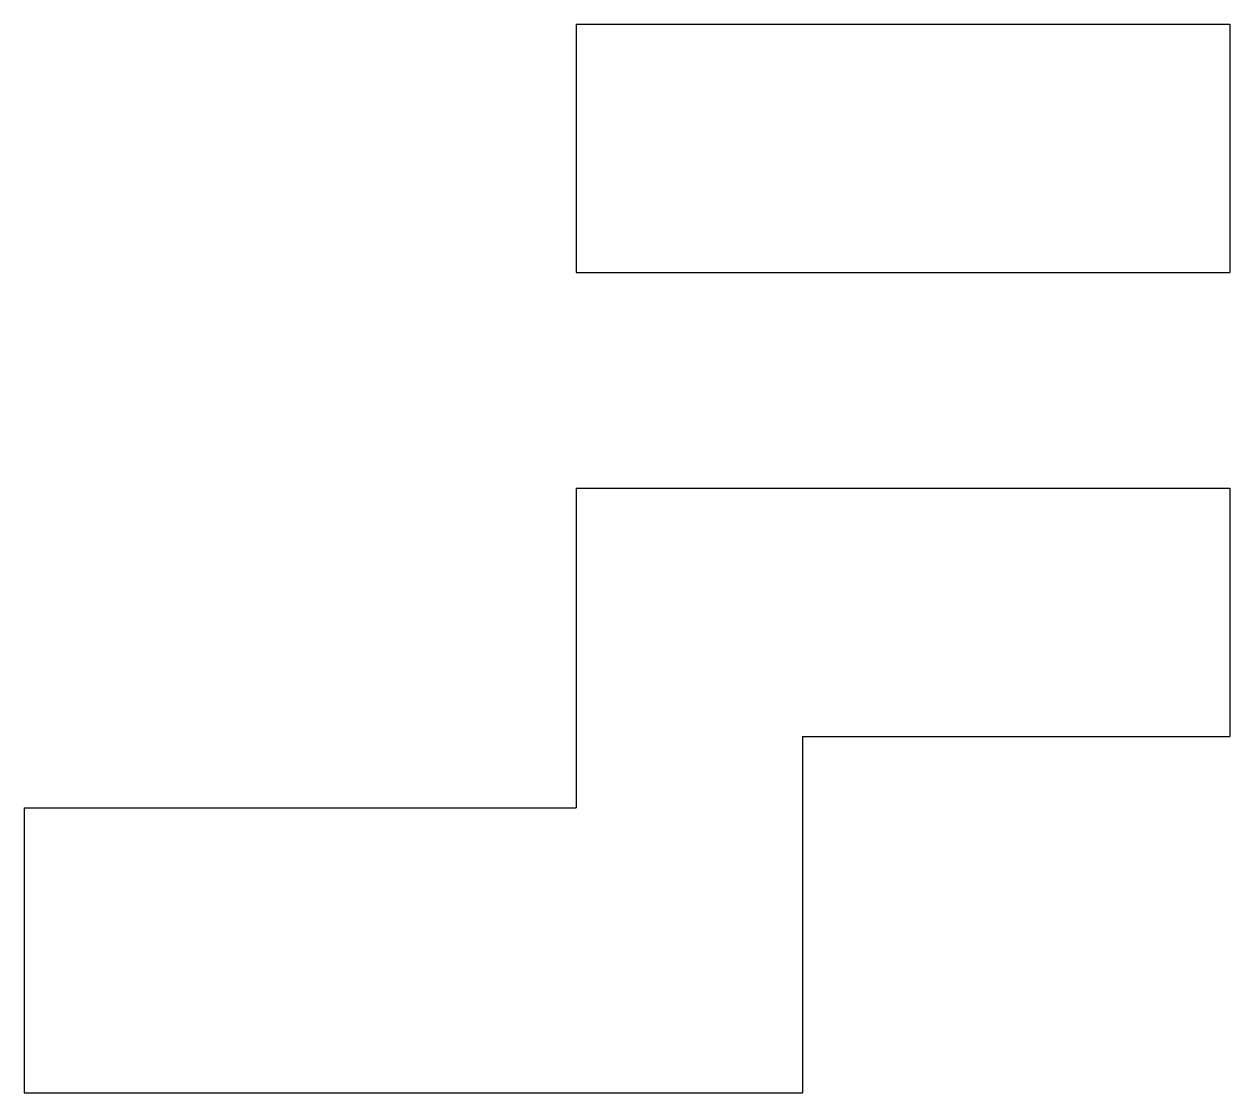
# Model space of a CAD drawing. Header units: millimetres. Extents: x 20 to 53.8, y 0 to 30.
import ezdxf

# ---------------------------------------------------------------- set-up
doc = ezdxf.new("R2010")
doc.units = ezdxf.units.MM

msp = doc.modelspace()

# ---------------------------------------------------------------- linework, layer by layer
for p, q in [((35.5, 30, 5), (53.85, 30, 5)), ((35.5, 30, 5), (35.5, 23.025, 5)), ((53.85, 30, 5), (53.85, 23.025, 5)), ((35.5, 23.025, 5), (53.85, 23.025, 5)), ((35.5, 16.975, 5), (53.85, 16.975, 5)), ((35.5, 16.975, 5), (35.5, 8, 5)), ((53.85, 16.975, 5), (53.85, 10, 5)), ((41.85, 10, 5), (41.85, 0, 5)), ((41.85, 10, 5), (53.85, 10, 5)), ((20, 8, 5), (20, 0, 5)), ((20, 8, 5), (35.5, 8, 5)), ((20, 0, 5), (41.85, 0, 5))]:
    msp.add_line(p, q)

doc.saveas('drawing.dxf')
